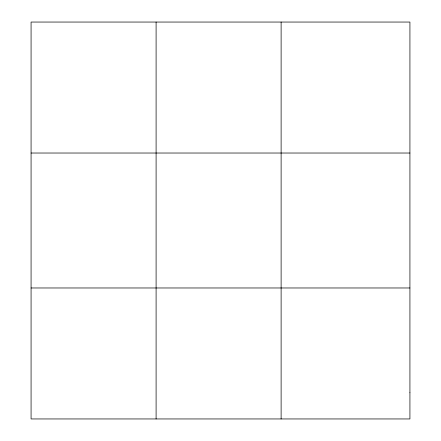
<?xml version="1.0" encoding="UTF-8"?>
<svg xmlns="http://www.w3.org/2000/svg" width="441" height="441" viewBox="0 0 441 441"><rect width="100%" height="100%" fill="white"/><g stroke="black" fill="none" stroke-linecap="round" stroke-linejoin="round"><path stroke-width="0.66" d="M156.097 418.95L156.097 22.05M281.115 418.95L281.115 22.05M31.074 153.027L409.926 153.027M31.074 287.973L409.926 287.973M409.926 392.755L409.926 418.95L31.074 418.95L31.074 22.05L409.926 22.05L409.926 392.755"/></g></svg>
